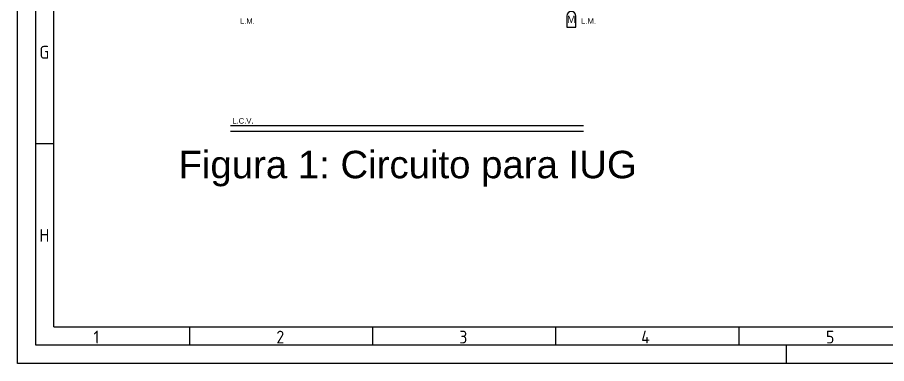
# Model space of a CAD drawing. Header units: millimetres. Extents: x -269 to 325, y -184 to 236.
# Drawn here: x -269.4 to -32, y -183.7 to -89.2 of the extents above; entities that cross this region are included whole.
import ezdxf

# ---------------------------------------------------------------- set-up
doc = ezdxf.new("R2010")
doc.units = ezdxf.units.MM
doc.linetypes.add('ACAD_ISO10W100', pattern=[18, 12, -3, 0, -3])
doc.layers.add('0-IE-Acometica Medidores', color=1, linetype='Continuous', true_color=0xff0000)
for name, color, linetype in [('02', 2, 'Continuous'), ('035', 5, 'Continuous'), ('07', 7, 'Continuous'), ('Eje Medianero', 2, 'ACAD_ISO10W100')]:
    doc.layers.add(name, color=color, linetype=linetype)
doc.styles.add('arial', font='arial.ttf', dxfattribs={"height": 0.15})
doc.styles.add('ISO Proportional', font='isocp.shx')
doc.styles.get("Standard").update_dxf_attribs({"font": 'arial.ttf'})
doc.styles.add('TEXTO 50', font='swiss.ttf', dxfattribs={"height": 0.095})

# ---------------------------------------------------------------- blocks, each defined once
blk = doc.blocks.new('Medidor')
blk.add_lwpolyline([(0.125, 0.0875, 1), (-0.125, 0.0875), (-0.125, -0.2125), (0.125, -0.2125)], format="xyb", close=True)
at = {"insert": (0, 0), "char_height": 0.2, "width": 0.231669, "attachment_point": 5, "style": 'TEXTO 50'}
blk.add_mtext('M', dxfattribs=at)
blk = doc.blocks.new('DIN_border_a2')
at = {"layer": '035'}
for p, q in [((10, 10), (10, 410)), ((10, 60), (5.02, 60)), ((10, 10), (584, 10)), ((47, 10), (47, 5)), ((97, 10), (97, 5)), ((147, 10), (147, 5)), ((197, 10), (197, 5)), ((210, 5), (210, 0))]:
    blk.add_line(p, q, dxfattribs=at)
blk.add_lwpolyline([(0, 420), (594, 420), (594, 0), (0, 0)], close=True, dxfattribs=at)
at = {"layer": '07'}
blk.add_lwpolyline([(5, 415), (589, 415), (589, 5), (5, 5)], close=True, dxfattribs=at)
at = {"layer": '035', "style": 'ISO Proportional'}
for s, p in [('G', (6.02, 83.25)), ('H', (6.02, 33.25)), ('1', (20.81, 5.5)), ('2', (70.73, 5.5)), ('3', (120.68, 5.5)), ('4', (170.38, 5.5)), ('5', (220.84, 5.5))]:
    blk.add_text(s, height=3.5, dxfattribs=at).set_placement(p)

msp = doc.modelspace()

# ---------------------------------------------------------------- linework, layer by layer
at = {"layer": 'Eje Medianero', "linetype": 'Continuous'}
for p, q in [((-114.775, -118.835), (-211.225, -118.835)), ((-114.775, -120.335), (-211.225, -120.335))]:
    msp.add_line(p, q, dxfattribs=at)

# ---------------------------------------------------------------- block references
msp.add_blockref('DIN_border_a2', (-269.43, -183.719))
at = {"layer": '0-IE-Acometica Medidores', "xscale": 10, "yscale": 10, "zscale": 10}
msp.add_blockref('Medidor', (-118.137, -89.721), dxfattribs=at)

# ---------------------------------------------------------------- texts
at = {"color": 7, "true_color": 0xffffff, "insert": (-225.439, -125.618), "char_height": 7.5, "attachment_point": 1}
msp.add_mtext_dynamic_manual_height_columns('Figura 1: Circuito para IUG', width=130.06701, gutter_width=125, heights=[0], dxfattribs=at)
at = {"layer": '02', "char_height": 1.5, "width": 14.30341, "attachment_point": 1, "style": 'arial'}
for s, insert in [('L.M.', (-208.661, -89.438)), ('L.M.', (-115.46, -89.438)), ('L.C.V.', (-210.748, -116.699))]:
    msp.add_mtext(s, dxfattribs=dict(at, insert=insert))

doc.saveas('drawing.dxf')
